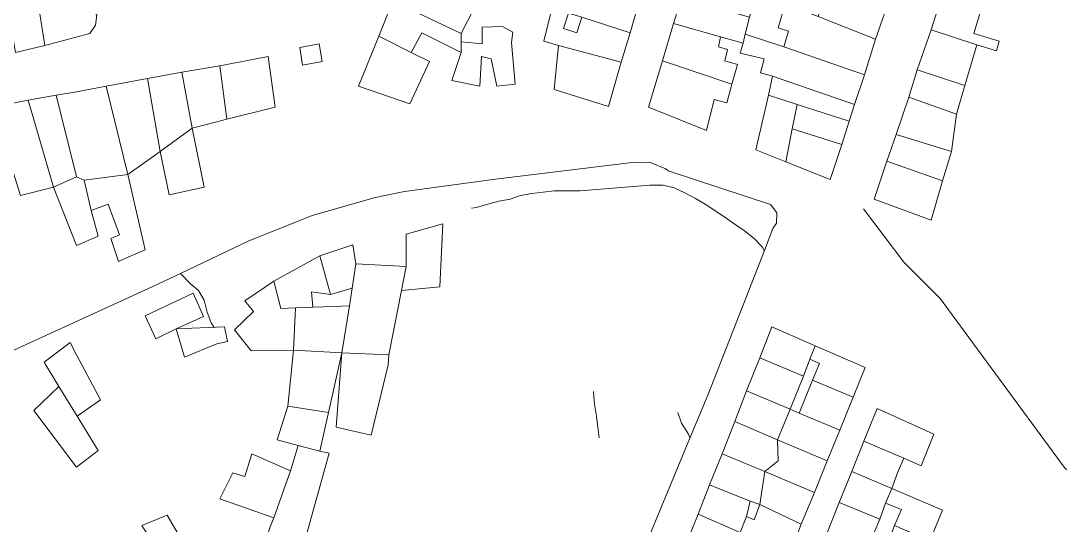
# Model space of a CAD drawing. Header units: inches. Extents: x 1138763 to 1140867, y 1050756 to 1053008.
# Drawn here: x 1140433.3 to 1140618.4, y 1051639.3 to 1051729.1 of the extents above; entities that cross this region are included whole.
import ezdxf

# ---------------------------------------------------------------- set-up
doc = ezdxf.new("R2010")
doc.units = ezdxf.units.IN
doc.header["$MEASUREMENT"] = 0
for name, color, linetype, lineweight in [('LimEdif_AM', 44, 'Continuous', 5), ('ViaPrin_AM', 1, 'Continuous', 15), ('ViaSec_AM', 1, 'Continuous', 18)]:
    doc.layers.add(name, color=color, linetype=linetype, lineweight=lineweight)

msp = doc.modelspace()

# ---------------------------------------------------------------- linework, layer by layer
at = {"layer": 'LimEdif_AM'}
for points in [[(1140429.81, 1051738.25), (1140435.19, 1051739.37), (1140436.31, 1051732.62), (1140437.56, 1051724.75), (1140432.31, 1051723.5), (1140429.81, 1051738.25)], [(1140509.06, 1051734.25), (1140513.94, 1051731.25), (1140511.69, 1051726.87), (1140499.56, 1051732.62), (1140501.94, 1051738.5), (1140509.06, 1051734.25)], [(1140579.69, 1051737.25), (1140588.31, 1051733.87), (1140585.56, 1051725.87), (1140575.31, 1051729.87), (1140578.06, 1051737.87), (1140579.69, 1051737.25)], [(1140543.31, 1051732.12), (1140541.81, 1051727), (1140533.19, 1051729.75), (1140530.81, 1051730.5), (1140527.94, 1051731.5), (1140525.94, 1051732.12), (1140527.56, 1051736.62), (1140543.31, 1051732.12)], [(1140444.19, 1051734.12), (1140446.81, 1051730.12), (1140446.56, 1051728.37), (1140445.56, 1051726.87), (1140437.56, 1051724.75), (1140436.31, 1051732.62), (1140444.19, 1051734.12)], [(1140557.44, 1051731.5), (1140559.31, 1051730.87), (1140563.06, 1051729.75), (1140562.31, 1051726.75), (1140561.94, 1051725.12), (1140557.94, 1051726.25), (1140549.56, 1051728.62), (1140551.06, 1051733.62), (1140557.44, 1051731.5)], [(1140569.44, 1051732.12), (1140568.19, 1051727.87), (1140570.06, 1051727.25), (1140569.19, 1051724.5), (1140562.31, 1051726.75), (1140563.06, 1051729.75), (1140564.31, 1051734.12), (1140569.44, 1051732.12)], [(1140511.69, 1051726.87), (1140511.69, 1051725.37), (1140511.69, 1051723.5), (1140504.69, 1051727), (1140502.81, 1051723.5), (1140497.06, 1051726.37), (1140499.56, 1051732.62), (1140511.69, 1051726.87)], [(1140571.06, 1051731.5), (1140575.31, 1051729.87), (1140585.56, 1051725.87), (1140583.56, 1051719.5), (1140569.19, 1051724.5), (1140570.06, 1051727.25), (1140568.19, 1051727.87), (1140569.44, 1051732.12), (1140571.06, 1051731.5)], [(1140604.44, 1051731.37), (1140603.06, 1051726.87), (1140607.56, 1051725.5), (1140607.06, 1051723.75), (1140603.56, 1051724.87), (1140595.44, 1051727.5), (1140597.31, 1051733.37), (1140604.44, 1051731.37)], [(1140530.81, 1051730.5), (1140529.94, 1051727.75), (1140532.31, 1051727), (1140533.19, 1051729.75), (1140541.81, 1051727), (1140540.19, 1051721.75), (1140529.06, 1051724.75), (1140526.44, 1051725.5), (1140527.94, 1051731.5), (1140530.81, 1051730.5)], [(1140533.19, 1051729.75), (1140532.31, 1051727), (1140529.94, 1051727.75), (1140530.81, 1051730.5), (1140533.19, 1051729.75)], [(1140511.69, 1051725.37), (1140515.44, 1051725), (1140515.44, 1051728), (1140519.06, 1051728.12), (1140520.94, 1051727.12), (1140520.69, 1051725.25), (1140521.31, 1051717.87), (1140518.06, 1051717.5), (1140517.06, 1051722.37), (1140515.31, 1051722.75), (1140515.06, 1051717.5), (1140510.06, 1051718.5), (1140511.69, 1051723.5), (1140511.69, 1051725.37)], [(1140557.94, 1051726.25), (1140557.56, 1051724.5), (1140559.19, 1051724), (1140558.69, 1051722), (1140560.94, 1051721.37), (1140559.94, 1051717.87), (1140547.56, 1051722), (1140549.56, 1051728.62), (1140557.94, 1051726.25)], [(1140502.81, 1051723.5), (1140506.06, 1051721.87), (1140502.56, 1051714.37), (1140493.44, 1051717.5), (1140497.06, 1051726.37), (1140502.81, 1051723.5)], [(1140562.31, 1051726.75), (1140569.19, 1051724.5), (1140583.56, 1051719.5), (1140581.81, 1051714.25), (1140567.19, 1051719.25), (1140565.06, 1051719.87), (1140565.69, 1051722.37), (1140561.44, 1051723.37), (1140561.94, 1051725.12), (1140562.31, 1051726.75)], [(1140603.56, 1051724.87), (1140601.44, 1051717.62), (1140592.94, 1051720.37), (1140595.44, 1051727.5), (1140603.56, 1051724.87)], [(1140483.44, 1051721.25), (1140482.94, 1051724.37), (1140486.44, 1051725), (1140486.94, 1051721.87), (1140483.44, 1051721.25)], [(1140540.19, 1051721.75), (1140537.94, 1051713.87), (1140528.31, 1051716.87), (1140529.06, 1051724.75), (1140540.19, 1051721.75)], [(1140468.69, 1051721.12), (1140477.31, 1051722.75), (1140478.56, 1051713.75), (1140469.94, 1051711.62), (1140468.69, 1051721.12)], [(1140461.94, 1051720), (1140468.69, 1051721.12), (1140469.94, 1051711.62), (1140468.19, 1051711.12), (1140463.81, 1051710), (1140461.94, 1051720)], [(1140559.94, 1051717.87), (1140559.06, 1051714.5), (1140556.81, 1051715.12), (1140555.44, 1051709.62), (1140545.06, 1051713.75), (1140547.56, 1051722), (1140559.94, 1051717.87)], [(1140448.44, 1051717.5), (1140455.81, 1051718.87), (1140458.06, 1051705.87), (1140452.31, 1051701.75), (1140448.44, 1051717.5)], [(1140455.81, 1051718.87), (1140461.94, 1051720), (1140463.81, 1051710), (1140458.06, 1051705.87), (1140455.81, 1051718.87)], [(1140566.44, 1051715.87), (1140567.19, 1051719.25), (1140581.81, 1051714.25), (1140580.81, 1051711.25), (1140571.56, 1051714.25), (1140566.44, 1051715.87)], [(1140601.44, 1051717.62), (1140599.94, 1051712.5), (1140591.44, 1051715.5), (1140592.94, 1051720.37), (1140601.44, 1051717.62)], [(1140439.56, 1051715.87), (1140443.19, 1051716.5), (1140448.44, 1051717.5), (1140452.31, 1051701.75), (1140444.56, 1051700.75), (1140443.19, 1051701.37), (1140439.56, 1051715.87)], [(1140434.56, 1051715), (1140439.56, 1051715.87), (1140443.19, 1051701.37), (1140439.06, 1051699.5), (1140434.56, 1051715)], [(1140571.56, 1051714.25), (1140570.69, 1051709.87), (1140569.56, 1051704), (1140564.19, 1051706.12), (1140566.44, 1051715.87), (1140571.56, 1051714.25)], [(1140599.94, 1051712.5), (1140599.06, 1051705.87), (1140589.19, 1051708.87), (1140591.44, 1051715.5), (1140599.94, 1051712.5)], [(1140428.19, 1051713.75), (1140434.56, 1051715), (1140439.06, 1051699.5), (1140433.19, 1051698), (1140428.19, 1051713.75)], [(1140580.81, 1051711.25), (1140579.56, 1051707.12), (1140570.69, 1051709.87), (1140571.56, 1051714.25), (1140580.81, 1051711.25)], [(1140463.81, 1051710), (1140465.94, 1051699.5), (1140459.69, 1051698.12), (1140458.06, 1051705.87), (1140463.81, 1051710)], [(1140579.56, 1051707.12), (1140577.44, 1051700.87), (1140569.56, 1051704), (1140570.69, 1051709.87), (1140579.56, 1051707.12)], [(1140599.06, 1051705.87), (1140597.44, 1051700.62), (1140587.56, 1051704.12), (1140589.19, 1051708.87), (1140599.06, 1051705.87)], [(1140597.44, 1051700.62), (1140595.44, 1051693.62), (1140585.31, 1051697.37), (1140587.56, 1051704.12), (1140597.44, 1051700.62)], [(1140444.56, 1051700.75), (1140445.81, 1051695.37), (1140447.06, 1051690.75), (1140443.19, 1051689.12), (1140439.06, 1051699.5), (1140443.19, 1051701.37), (1140444.56, 1051700.75)], [(1140452.31, 1051701.75), (1140455.44, 1051688.37), (1140452.94, 1051687.25), (1140450.69, 1051686.25), (1140449.31, 1051690.37), (1140450.81, 1051691), (1140448.81, 1051696.5), (1140445.81, 1051695.37), (1140444.56, 1051700.75), (1140452.31, 1051701.75)], [(1140501.94, 1051685.37), (1140501.94, 1051691.12), (1140508.44, 1051693), (1140507.94, 1051681.75), (1140501.06, 1051681.12), (1140501.94, 1051685.37)], [(1140486.56, 1051687.25), (1140492.44, 1051689.25), (1140492.94, 1051685.87), (1140492.31, 1051681.5), (1140488.44, 1051680.37), (1140486.56, 1051687.25)], [(1140478.31, 1051682.75), (1140486.56, 1051687.25), (1140488.44, 1051680.37), (1140485.06, 1051680.87), (1140485.31, 1051678.12), (1140482.19, 1051678), (1140479.56, 1051677.87), (1140478.31, 1051682.75)], [(1140492.94, 1051685.87), (1140501.94, 1051685.37), (1140501.06, 1051681.12), (1140498.81, 1051669.62), (1140490.44, 1051670), (1140491.81, 1051678.37), (1140492.31, 1051681.5), (1140492.94, 1051685.87)], [(1140482.19, 1051678), (1140481.81, 1051670.5), (1140474.31, 1051670.37), (1140471.31, 1051674.12), (1140474.69, 1051677.37), (1140473.19, 1051679.25), (1140478.31, 1051682.75), (1140479.56, 1051677.87), (1140482.19, 1051678)], [(1140460.94, 1051674.25), (1140457.31, 1051672.5), (1140455.44, 1051676.62), (1140463.94, 1051680.62), (1140465.81, 1051676.5), (1140460.94, 1051674.25)], [(1140492.31, 1051681.5), (1140491.81, 1051678.37), (1140488.94, 1051678.25), (1140485.31, 1051678.12), (1140485.06, 1051680.87), (1140488.44, 1051680.37), (1140492.31, 1051681.5)], [(1140491.81, 1051678.37), (1140490.44, 1051670), (1140481.81, 1051670.5), (1140482.19, 1051678), (1140485.31, 1051678.12), (1140488.94, 1051678.25), (1140491.81, 1051678.37)], [(1140460.94, 1051674.25), (1140469.56, 1051674.62), (1140470.06, 1051672), (1140468.19, 1051671.62), (1140462.44, 1051669.25), (1140460.94, 1051674.25)], [(1140564.94, 1051669.12), (1140567.06, 1051674.62), (1140574.81, 1051671.25), (1140573.81, 1051668.87), (1140572.69, 1051665.87), (1140564.94, 1051669.12)], [(1140440.06, 1051664), (1140437.44, 1051668.37), (1140442.06, 1051671.87), (1140443.19, 1051669.62), (1140447.44, 1051661.62), (1140443.31, 1051658.75), (1140440.06, 1051664)], [(1140574.81, 1051671.25), (1140583.69, 1051667.37), (1140581.56, 1051662.12), (1140574.31, 1051665.12), (1140575.56, 1051668.12), (1140573.81, 1051668.87), (1140574.81, 1051671.25)], [(1140490.44, 1051670), (1140488.06, 1051659.37), (1140480.81, 1051660.5), (1140481.81, 1051670.5), (1140490.44, 1051670)], [(1140498.81, 1051669.62), (1140498.69, 1051667.87), (1140495.69, 1051655.37), (1140489.44, 1051656.75), (1140490.44, 1051670), (1140498.81, 1051669.62)], [(1140572.69, 1051665.87), (1140570.31, 1051660), (1140562.56, 1051663.25), (1140564.94, 1051669.12), (1140572.69, 1051665.87)], [(1140573.81, 1051668.87), (1140575.56, 1051668.12), (1140574.31, 1051665.12), (1140571.94, 1051659.25), (1140570.31, 1051660), (1140572.69, 1051665.87), (1140573.81, 1051668.87)], [(1140581.56, 1051662.12), (1140579.19, 1051656.25), (1140571.94, 1051659.25), (1140574.31, 1051665.12), (1140581.56, 1051662.12)], [(1140443.31, 1051658.75), (1140447.06, 1051652.62), (1140443.19, 1051649.62), (1140435.56, 1051659.75), (1140440.06, 1051664), (1140443.31, 1051658.75)], [(1140570.31, 1051660), (1140568.06, 1051654.5), (1140560.44, 1051657.75), (1140562.56, 1051663.25), (1140570.31, 1051660)], [(1140488.06, 1051659.37), (1140486.56, 1051652.5), (1140482.69, 1051653.5), (1140478.94, 1051654.5), (1140480.81, 1051660.5), (1140488.06, 1051659.37)], [(1140571.94, 1051659.25), (1140579.19, 1051656.25), (1140576.94, 1051650.75), (1140568.06, 1051654.5), (1140570.31, 1051660), (1140571.94, 1051659.25)], [(1140590.56, 1051651.25), (1140583.44, 1051654.25), (1140585.81, 1051660.12), (1140595.94, 1051655.5), (1140593.69, 1051649.87), (1140590.56, 1051651.25)], [(1140568.06, 1051654.5), (1140568.19, 1051650.75), (1140565.81, 1051648.87), (1140558.19, 1051652), (1140560.44, 1051657.75), (1140568.06, 1051654.5)], [(1140576.94, 1051650.75), (1140574.69, 1051645.12), (1140565.81, 1051648.87), (1140568.19, 1051650.75), (1140568.06, 1051654.5), (1140576.94, 1051650.75)], [(1140590.56, 1051651.25), (1140589.44, 1051648.62), (1140588.44, 1051645.87), (1140581.31, 1051648.87), (1140583.44, 1051654.25), (1140590.56, 1051651.25)], [(1140486.56, 1051652.5), (1140488.19, 1051652.12), (1140483.81, 1051636.37), (1140476.69, 1051635.75), (1140477.69, 1051639), (1140478.31, 1051640.62), (1140481.31, 1051649), (1140482.69, 1051653.5), (1140486.56, 1051652.5)], [(1140478.31, 1051640.62), (1140468.69, 1051644), (1140471.06, 1051648.62), (1140473.19, 1051648), (1140474.44, 1051652), (1140481.31, 1051649), (1140478.31, 1051640.62)], [(1140565.81, 1051648.87), (1140564.94, 1051643), (1140563.19, 1051643.62), (1140555.94, 1051646.5), (1140558.19, 1051652), (1140565.81, 1051648.87)], [(1140574.69, 1051645.12), (1140572.31, 1051639.5), (1140564.94, 1051643), (1140565.81, 1051648.87), (1140574.69, 1051645.12)], [(1140588.44, 1051645.87), (1140587.31, 1051643.25), (1140586.31, 1051640.37), (1140579.06, 1051643.37), (1140581.31, 1051648.87), (1140588.44, 1051645.87)], [(1140563.19, 1051643.62), (1140562.56, 1051640.87), (1140561.44, 1051638), (1140553.94, 1051641.25), (1140555.94, 1051646.5), (1140563.19, 1051643.62)], [(1140588.44, 1051645.87), (1140597.44, 1051642), (1140595.19, 1051636.5), (1140588.94, 1051639.25), (1140590.19, 1051642.12), (1140587.31, 1051643.25), (1140588.44, 1051645.87)], [(1140564.94, 1051643), (1140572.31, 1051639.5), (1140570.31, 1051634.37), (1140563.94, 1051637), (1140561.44, 1051638), (1140562.56, 1051640.87), (1140563.94, 1051640.25), (1140564.94, 1051643)], [(1140564.94, 1051643), (1140563.94, 1051640.25), (1140562.56, 1051640.87), (1140563.19, 1051643.62), (1140564.94, 1051643)], [(1140586.31, 1051640.37), (1140585.31, 1051638), (1140584.94, 1051634), (1140576.69, 1051637.37), (1140579.06, 1051643.37), (1140586.31, 1051640.37)], [(1140587.31, 1051643.25), (1140590.19, 1051642.12), (1140588.94, 1051639.25), (1140588.06, 1051637), (1140585.31, 1051638), (1140586.31, 1051640.37), (1140587.31, 1051643.25)], [(1140454.81, 1051639.25), (1140459.31, 1051641.12), (1140463.19, 1051634.5), (1140459.31, 1051632.25), (1140458.44, 1051633.62), (1140454.81, 1051639.25)], [(1140561.44, 1051638), (1140560.44, 1051635.37), (1140558.94, 1051632), (1140551.44, 1051635.12), (1140553.94, 1051641.25), (1140561.44, 1051638)]]:
    msp.add_lwpolyline(points, dxfattribs=at)
at = {"layer": 'ViaPrin_AM'}
for points in [[(1140415.19, 1051662.84), (1140456.79, 1051681.8), (1140461.71, 1051684.14), (1140473.78, 1051689.89), (1140485.17, 1051694.47), (1140496.21, 1051697.59), (1140496.98, 1051697.81), (1140497.82, 1051697.98), (1140501.63, 1051698.75), (1140517.84, 1051700.95), (1140542.17, 1051703.92), (1140545.29, 1051703.98), (1140548.17, 1051702.76), (1140548.61, 1051702.43), (1140566.84, 1051696.42), (1140567.96, 1051694.93), (1140567.88, 1051693.07), (1140567.26, 1051692.15), (1140565.73, 1051688.24), (1140555.65, 1051662.48), (1140552.48, 1051654.83), (1140539.91, 1051624.56)], [(1140645.51, 1051632.96), (1140619.32, 1051649.38), (1140597.03, 1051679.69), (1140590.59, 1051686.13), (1140583.41, 1051695.62)]]:
    msp.add_lwpolyline(points, dxfattribs=at)
at = {"layer": 'ViaSec_AM'}
for points in [[(1140513.56, 1051695.75), (1140514.44, 1051695.87), (1140516.44, 1051696.5), (1140518.44, 1051697), (1140520.44, 1051697.37), (1140522.31, 1051698), (1140524.31, 1051698.37), (1140526.31, 1051698.62), (1140528.31, 1051698.87), (1140530.56, 1051698.87), (1140532.94, 1051698.87), (1140545.31, 1051699.87), (1140547.69, 1051699.87), (1140549.69, 1051699.37), (1140551.56, 1051698.5), (1140553.44, 1051697.5), (1140555.19, 1051696.5), (1140557.06, 1051695.25), (1140558.94, 1051694), (1140560.69, 1051692.75), (1140562.19, 1051691.75), (1140563.94, 1051690.37), (1140565.31, 1051688.87), (1140565.69, 1051688.25)], [(1140461.69, 1051684.12), (1140463.44, 1051682.37), (1140464.94, 1051681.12), (1140465.94, 1051679.37), (1140466.44, 1051677.25), (1140467.19, 1051675.37), (1140467.69, 1051674.5)], [(1140536.31, 1051654.87), (1140536.06, 1051656.75), (1140535.81, 1051658.75), (1140535.44, 1051660.87), (1140535.31, 1051663), (1140535.31, 1051663.12)], [(1140552.44, 1051654.87), (1140552.19, 1051655.5), (1140550.94, 1051657.5), (1140550.31, 1051659.37)]]:
    msp.add_lwpolyline(points, dxfattribs=at)

doc.saveas('drawing.dxf')
